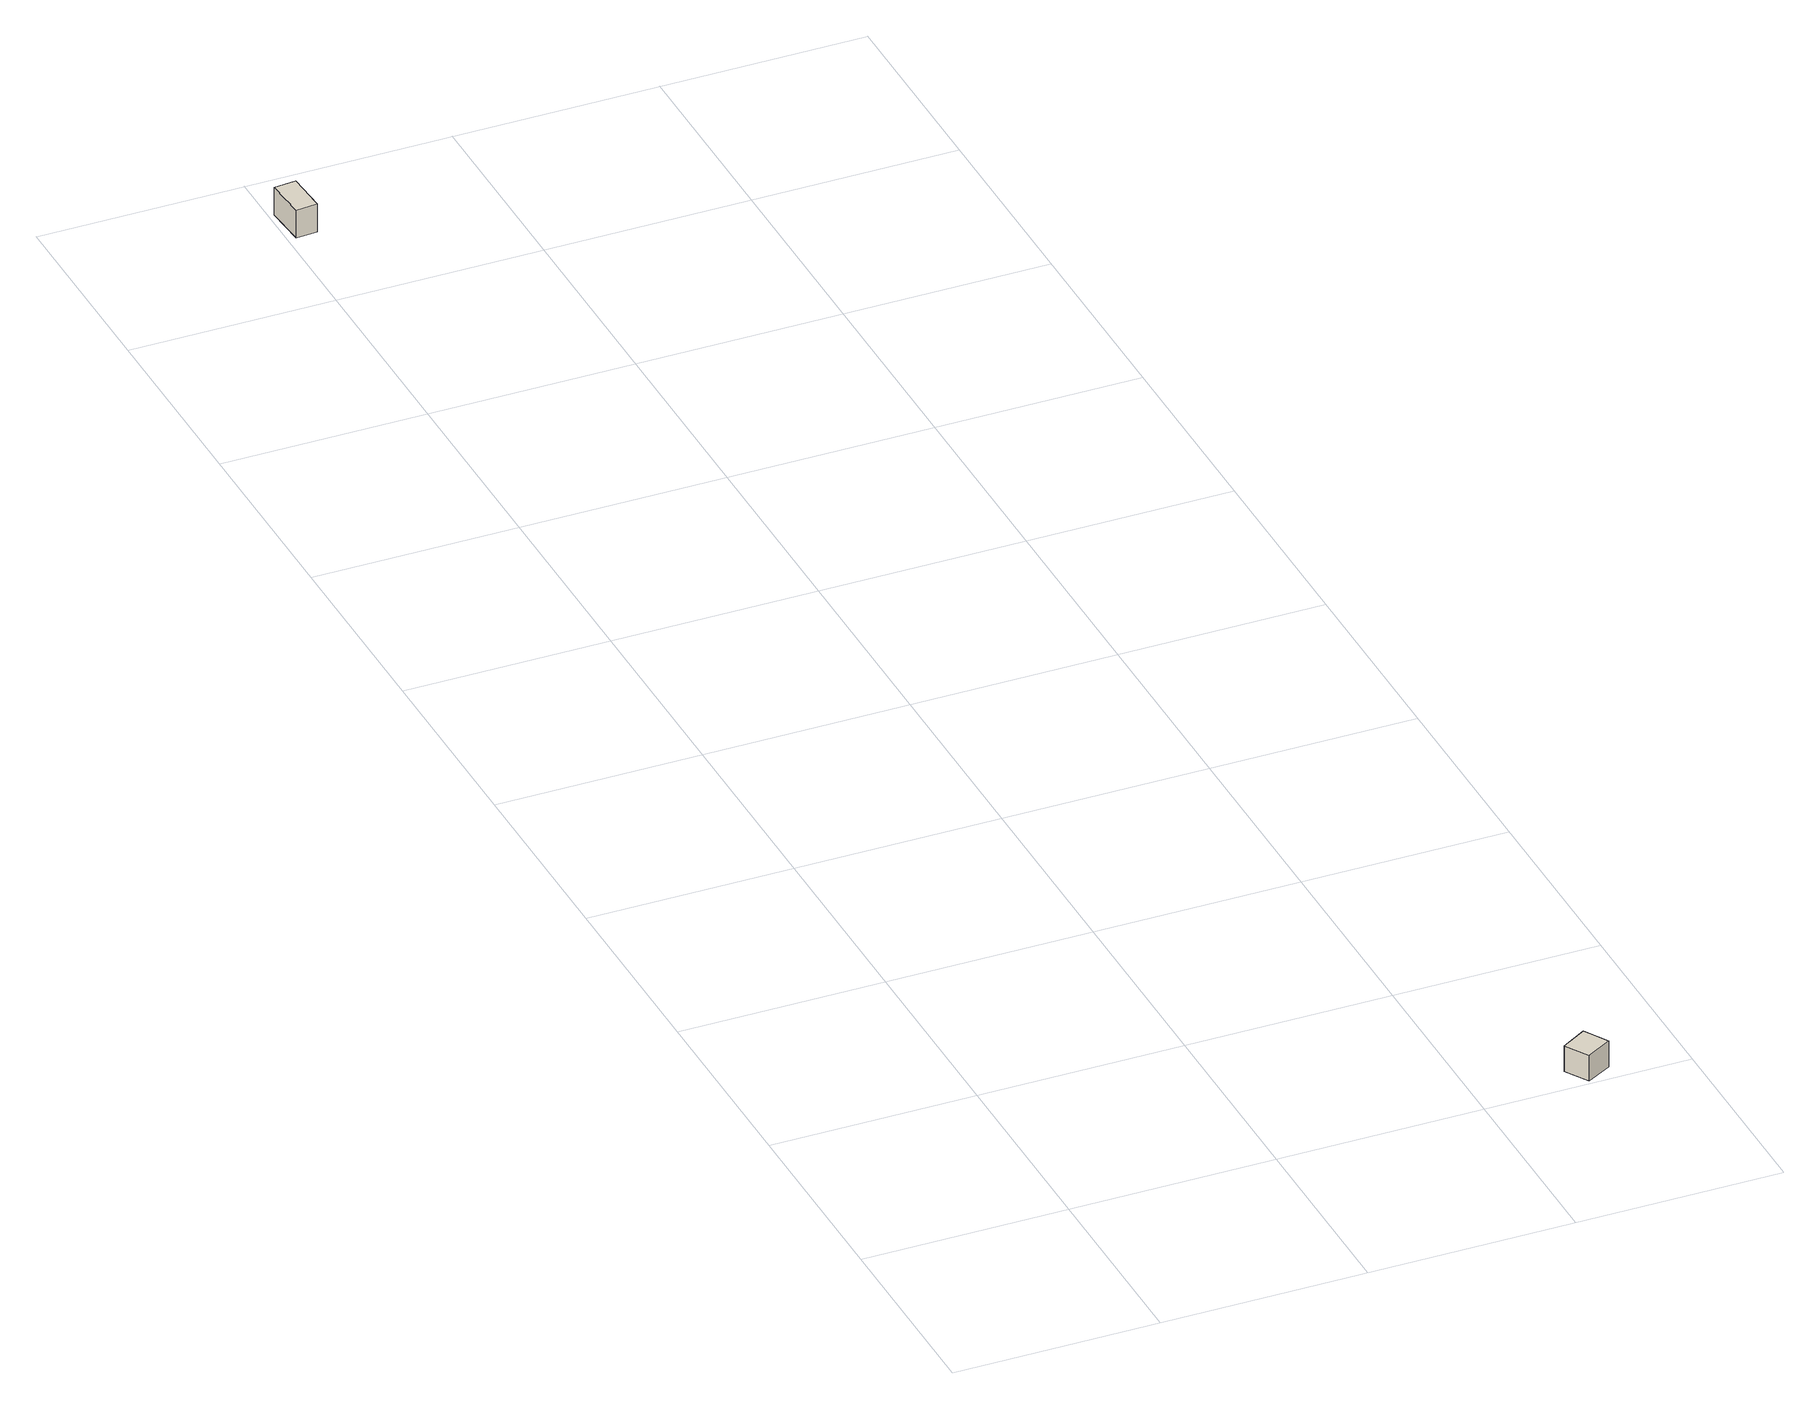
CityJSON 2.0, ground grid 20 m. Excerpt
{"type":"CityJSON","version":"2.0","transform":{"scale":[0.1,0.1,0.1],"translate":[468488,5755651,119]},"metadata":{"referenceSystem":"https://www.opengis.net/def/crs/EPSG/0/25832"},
"CityObjects":{
"building1":{"type":"Building","attributes":{"Gemeindeschluessel":"05711000","BezugspunktDach":"2000","function":"51009_1610","measuredHeight":2.77},"address":[{"country":"Germany"}],"geometry":[{"type":"Solid","lod":"1","boundaries":[[[[0,1,2,3]],[[4,5,6,7]],[[4,7,3,2]],[[5,4,2,1]],[[6,5,1,0]],[[7,6,0,3]]]]}]},
"building2":{"type":"Building","attributes":{"Gemeindeschluessel":"05711000","BezugspunktDach":"2000","function":"51009_1610","measuredHeight":3.66},"address":[{"country":"Germany"}],"geometry":[{"type":"Solid","lod":"1","boundaries":[[[[8,9,10,11]],[[12,13,14,15]],[[12,15,11,10]],[[13,12,10,9]],[[14,13,9,8]],[[15,14,8,11]]]]}]}
},
"vertices":[
[514,42,35],[489,27,35],[503,4,35],[528,18,35],[503,4,8],[489,27,8],[514,42,8],[528,18,8],
[22,1737,46],[0,1735,46],[3,1693,46],[24,1695,46],[3,1693,17],[0,1735,17],[22,1737,17],[24,1695,17]
]}
